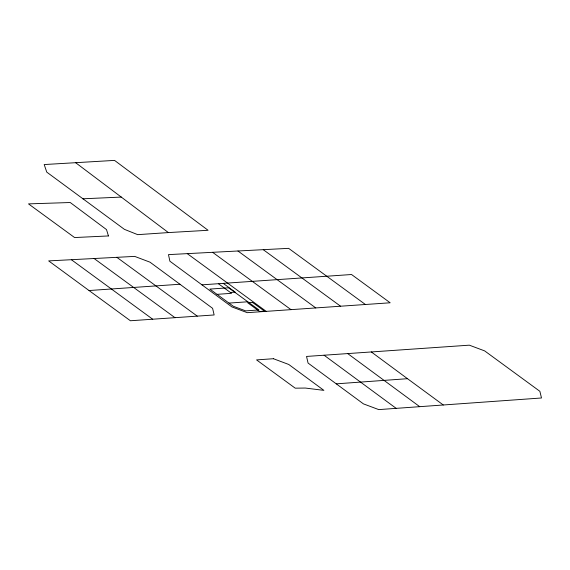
<?xml version="1.0" encoding="UTF-8"?>
<svg xmlns="http://www.w3.org/2000/svg" width="570" height="570" viewBox="0 0 570 570"><rect width="100%" height="100%" fill="white"/><g stroke="black" fill="none" stroke-linecap="round" stroke-linejoin="round"><path stroke-width="0.85" d="M336.257 383.845L407.493 378.694L443.282 404.985L541.5 397.981L539.868 391.305L484.65 350.892L469.331 345.171L306.532 356.435L308.071 363.069L363.439 403.874L378.758 409.602L443.282 404.985M89.041 290.536L130.416 320.76L214.142 314.961L212.603 308.327L150.031 262.193L134.691 256.393L48.664 260.896L89.041 290.536L179.949 284.245M201.951 284.836L351.548 274.519L390.172 302.784L247.238 312.673L231.926 306.938L169.888 261.21L168.478 254.619L288.641 248.349L365.399 304.494M230.351 292.46L235.196 292.125L223.24 283.376M217.013 294.341L231.548 293.329L218.395 283.71M228.976 303.083L247.8 301.779M168.385 232.581L137.705 234.655L124.41 229.347L46.776 172.14L44.189 164.552L114.549 160.398L208.086 230.287L168.385 232.581L75.546 162.628M82.835 198.802L121.389 197.078M263.269 249.681L340.561 306.211M237.954 250.999L315.78 307.928M212.61 252.318L291.006 309.653M187.266 253.636L266.226 311.37M116.843 257.319L197.263 316.129M94.093 258.516L174.962 317.668M71.378 259.699L152.689 319.228M419.734 406.681L347.693 353.585M396.186 408.362L324.088 355.231M371.334 351.954L407.493 378.694M273.429 358.722L256.557 359.898L295.217 388.17L305.328 388.049L323.903 390.372L288.748 364.465L273.429 358.722M228.67 287.786L209.838 289.09L233.287 306.24L245.656 310.871L258.98 309.952L228.67 287.786M252.503 302.413L247.658 302.748L259.614 311.491L264.459 311.156L252.503 302.413M108.442 235.944L74.592 237.547L28.5 203.882L70.238 202.521L106.497 229.582L108.442 235.944"/></g></svg>
